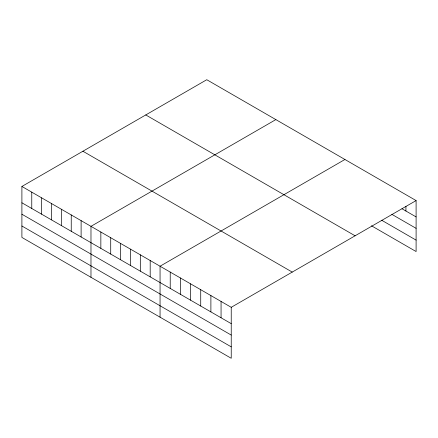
<?xml version="1.0" encoding="UTF-8"?>
<svg xmlns="http://www.w3.org/2000/svg" width="438" height="438" viewBox="0 0 438 438"><rect width="100%" height="100%" fill="white"/><g stroke="black" fill="none" stroke-linecap="round" stroke-linejoin="round"><path stroke-width="0.66" d="M231.231 335.075L231.231 307.312L21.9 186.457L21.9 237.423L231.231 358.279L231.231 335.075L21.9 214.22M21.9 186.457L206.769 79.721L416.1 200.577L416.1 251.543L371.479 225.784M275.852 119.601L90.978 226.336L90.978 277.309M344.93 159.487L160.056 266.216L160.056 317.189M231.231 307.312L416.1 200.577M401.98 208.756L416.1 216.909M391.813 214.319L416.1 228.34M381.646 220.221L416.1 240.117M145.766 114.942L355.092 235.797M82.908 151.23L292.234 272.086M21.9 202.789L231.231 323.644M21.9 225.997L231.231 346.852M405.933 206.276L405.933 211.039M221.059 301.437L221.059 317.774M210.892 295.568L210.892 311.905M200.724 289.699L200.724 306.036M190.557 283.829L190.557 300.161M180.39 277.96L180.39 294.292M170.223 272.091L170.223 288.423M150.19 260.522L150.19 276.854M140.319 254.823L140.319 271.16M130.453 249.129L130.453 265.461M120.581 243.429L120.581 259.761M110.715 237.73L110.715 254.067M100.849 232.036L100.849 248.368M81.112 220.637L81.112 236.974M71.241 214.943L71.241 231.275M61.375 209.244L61.375 225.581M51.503 203.55L51.503 219.881M41.637 197.85L41.637 214.182M31.766 192.151L31.766 208.488"/></g></svg>
